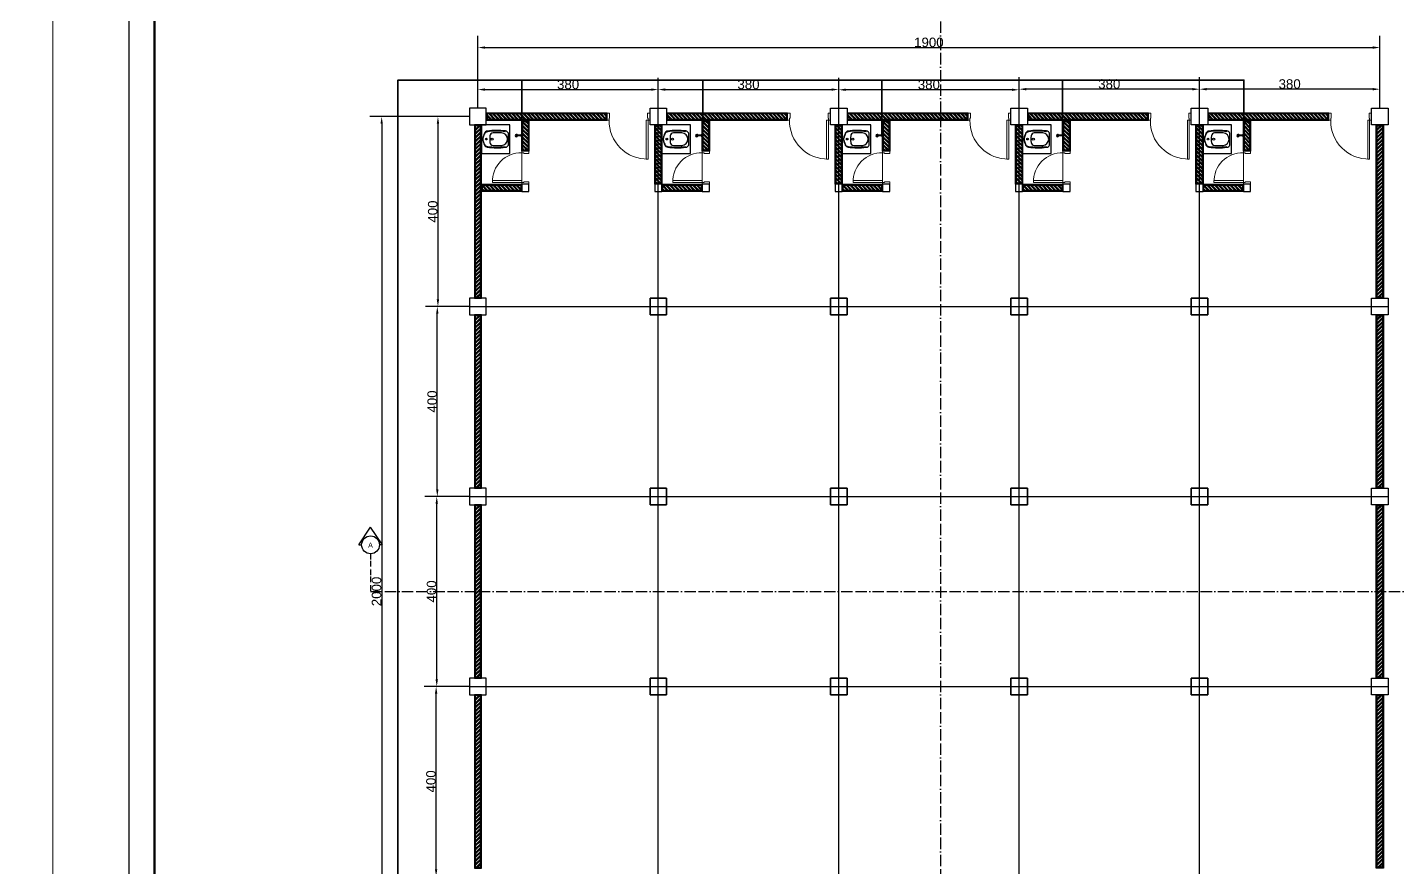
# Model space of a CAD drawing. Header units: centimetres. Extents: x -377343 to 693706, y 194584 to 813780.
# Drawn here: x 197928 to 200818, y 498688 to 500457 of the extents above; entities that cross this region are included whole.
import ezdxf

# ---------------------------------------------------------------- set-up
doc = ezdxf.new("R2010")
doc.units = ezdxf.units.CM
doc.header["$PDMODE"] = 3
doc.linetypes.add('ACAD_ISO11W100', pattern=[33, 12, -3, 12, -3, 0, -3])
doc.layers.add('DINDING', color=231, linetype='Continuous', plot=False)
for name, color, linetype, lineweight in [('DMENSI', 7, 'Continuous', 20), ('Kertas', 252, 'Continuous', 20), ('KUZEN', 130, 'Continuous', 9), ('Legenda', 252, 'Continuous', 20)]:
    doc.layers.add(name, color=color, linetype=linetype, lineweight=lineweight)
for name, color, linetype in [('KOLOM', 11, 'Continuous'), ('Layer1', 7, 'Continuous'), ('pintu', 235, 'Continuous'), ('PIPA', 11, 'Continuous')]:
    doc.layers.add(name, color=color, linetype=linetype)
doc.styles.get("Standard").update_dxf_attribs({"font": 'arial.ttf'})
doc.dimstyles.new('ISO-25', dxfattribs={"dimtxt": 2.5, "dimasz": 2.5, "dimexe": 1.25, "dimexo": 0.625, "dimtad": 1, "dimtxsty": 'Standard', "dimcen": 2.5, "dimadec": 0, "dimazin": 0, "dimtfac": 1, "dimtmove": 0, "dimatfit": 3, "dimfxl": 1, "dimarcsym": 0})
pattern_1 = [(315, (47044.4306, -26.634), (4.041115254, 4.041115254), []), (315, (47044.4306, -29.328), (4.041115254, 4.041115254), [])]
pattern_2 = [(315, (47424.4306, -26.634), (4.041115254, 4.041115254), []), (315, (47424.4306, -29.328), (4.041115254, 4.041115254), [])]
pattern_3 = [(315, (47804.4306, -26.634), (4.041115254, 4.041115254), []), (315, (47804.4306, -29.328), (4.041115254, 4.041115254), [])]
pattern_4 = [(315, (48184.4306, -26.634), (4.041115254, 4.041115254), []), (315, (48184.4306, -29.328), (4.041115254, 4.041115254), [])]

# ---------------------------------------------------------------- blocks, each defined once
blk = doc.blocks.new('*D105')
at = {"layer": 'Defpoints', "color": 0, "transparency": 16777216}
for p in [(199256.7, 500325.9), (198876.7, 500286.5), (199256.7, 500286.5)]:
    blk.add_point(p, dxfattribs=at)
at = {"layer": 'Layer1', "color": 0, "lineweight": -2, "transparency": 16777216}
for p, q in [((198876.7, 500287.2), (198876.7, 500350.9)), ((199256.7, 500287.2), (199256.7, 500350.9)), ((198891.7, 500325.9), (199241.7, 500325.9))]:
    blk.add_line(p, q, dxfattribs=at)
at = {"layer": 'Layer1', "color": 0, "transparency": 16777216}
for points in [[(198891.7, 500328.4), (198891.7, 500323.4), (198876.7, 500325.9)], [(199241.7, 500328.4), (199241.7, 500323.4), (199256.7, 500325.9)]]:
    blk.add_solid(points, dxfattribs=at)
at = {"layer": 'Layer1', "color": 0, "transparency": 16777216, "insert": (199066.7, 500336.7), "char_height": 20, "attachment_point": 5}
blk.add_mtext('380', dxfattribs=at)
blk = doc.blocks.new('*D106')
at = {"layer": 'Defpoints', "color": 0, "transparency": 16777216}
for p in [(199636.7, 500325.9), (199256.7, 500286.5), (199636.7, 500286.5)]:
    blk.add_point(p, dxfattribs=at)
at = {"layer": 'Layer1', "color": 0, "lineweight": -2, "transparency": 16777216}
for p, q in [((199256.7, 500287.2), (199256.7, 500350.9)), ((199636.7, 500287.2), (199636.7, 500350.9)), ((199271.7, 500325.9), (199621.7, 500325.9))]:
    blk.add_line(p, q, dxfattribs=at)
at = {"layer": 'Layer1', "color": 0, "transparency": 16777216}
for points in [[(199271.7, 500328.4), (199271.7, 500323.4), (199256.7, 500325.9)], [(199621.7, 500328.4), (199621.7, 500323.4), (199636.7, 500325.9)]]:
    blk.add_solid(points, dxfattribs=at)
at = {"layer": 'Layer1', "color": 0, "transparency": 16777216, "insert": (199446.7, 500336.7), "char_height": 20, "attachment_point": 5}
blk.add_mtext('380', dxfattribs=at)
blk = doc.blocks.new('*D107')
at = {"layer": 'Defpoints', "color": 0, "transparency": 16777216}
for p in [(199636.7, 500325.5), (199636.7, 500286.5), (200016.7, 500286.5)]:
    blk.add_point(p, dxfattribs=at)
at = {"layer": 'Layer1', "color": 0, "lineweight": -2, "transparency": 16777216}
for p, q in [((199636.7, 500287.2), (199636.7, 500350.5)), ((200016.7, 500287.2), (200016.7, 500350.5)), ((200001.7, 500325.5), (199651.7, 500325.5))]:
    blk.add_line(p, q, dxfattribs=at)
at = {"layer": 'Layer1', "color": 0, "transparency": 16777216}
for points in [[(199651.7, 500328), (199651.7, 500323), (199636.7, 500325.5)], [(200001.7, 500328), (200001.7, 500323), (200016.7, 500325.5)]]:
    blk.add_solid(points, dxfattribs=at)
at = {"layer": 'Layer1', "color": 0, "transparency": 16777216, "insert": (199826.7, 500336.3), "char_height": 20, "attachment_point": 5}
blk.add_mtext('380', dxfattribs=at)
blk = doc.blocks.new('*D108')
at = {"layer": 'Defpoints', "color": 0, "transparency": 16777216}
for p in [(200016.7, 500326.7), (200016.7, 500286.5), (200396.7, 500286.5)]:
    blk.add_point(p, dxfattribs=at)
at = {"layer": 'Layer1', "color": 0, "lineweight": -2, "transparency": 16777216}
for p, q in [((200016.7, 500287.2), (200016.7, 500351.7)), ((200396.7, 500287.2), (200396.7, 500351.7)), ((200381.7, 500326.7), (200031.7, 500326.7))]:
    blk.add_line(p, q, dxfattribs=at)
at = {"layer": 'Layer1', "color": 0, "transparency": 16777216}
for points in [[(200031.7, 500329.2), (200031.7, 500324.2), (200016.7, 500326.7)], [(200381.7, 500329.2), (200381.7, 500324.2), (200396.7, 500326.7)]]:
    blk.add_solid(points, dxfattribs=at)
at = {"layer": 'Layer1', "color": 0, "transparency": 16777216, "insert": (200206.7, 500337.5), "char_height": 20, "attachment_point": 5}
blk.add_mtext('380', dxfattribs=at)
blk = doc.blocks.new('*D109')
at = {"layer": 'Defpoints', "color": 0, "transparency": 16777216}
for p in [(200396.7, 500326.7), (200396.7, 500286.5), (200776.7, 500286.5)]:
    blk.add_point(p, dxfattribs=at)
at = {"layer": 'Layer1', "color": 0, "lineweight": -2, "transparency": 16777216}
for p, q in [((200396.7, 500287.2), (200396.7, 500351.7)), ((200776.7, 500287.2), (200776.7, 500351.7)), ((200761.7, 500326.7), (200411.7, 500326.7))]:
    blk.add_line(p, q, dxfattribs=at)
at = {"layer": 'Layer1', "color": 0, "transparency": 16777216}
for points in [[(200411.7, 500329.2), (200411.7, 500324.2), (200396.7, 500326.7)], [(200761.7, 500329.2), (200761.7, 500324.2), (200776.7, 500326.7)]]:
    blk.add_solid(points, dxfattribs=at)
at = {"layer": 'Layer1', "color": 0, "transparency": 16777216, "insert": (200586.7, 500337.5), "char_height": 20, "attachment_point": 5}
blk.add_mtext('380', dxfattribs=at)
blk = doc.blocks.new('*D103')
at = {"layer": 'Defpoints', "color": 0, "transparency": 16777216}
for p in [(200776.7, 500414.4), (198876.7, 500286.5), (200776.7, 500286.5)]:
    blk.add_point(p, dxfattribs=at)
at = {"layer": 'Layer1', "color": 0, "lineweight": -2, "transparency": 16777216}
for p, q in [((198876.7, 500287.2), (198876.7, 500439.4)), ((200776.7, 500287.2), (200776.7, 500439.4)), ((198891.7, 500414.4), (200761.7, 500414.4))]:
    blk.add_line(p, q, dxfattribs=at)
at = {"layer": 'Layer1', "color": 0, "transparency": 16777216}
for points in [[(198891.7, 500416.9), (198891.7, 500411.9), (198876.7, 500414.4)], [(200761.7, 500416.9), (200761.7, 500411.9), (200776.7, 500414.4)]]:
    blk.add_solid(points, dxfattribs=at)
at = {"layer": 'Layer1', "color": 0, "transparency": 16777216, "insert": (199826.7, 500425.2), "char_height": 20, "attachment_point": 5}
blk.add_mtext('1900', dxfattribs=at)
blk = doc.blocks.new('*D110')
at = {"layer": 'Defpoints', "color": 0, "transparency": 16777216}
for p in [(198859.2, 500269), (198792.5, 499869), (198859.2, 499869)]:
    blk.add_point(p, dxfattribs=at)
at = {"layer": 'Layer1', "color": 0, "lineweight": -2, "transparency": 16777216}
for p, q in [((198858.6, 500269), (198767.5, 500269)), ((198792.5, 500254), (198792.5, 499884)), ((198858.6, 499869), (198767.5, 499869))]:
    blk.add_line(p, q, dxfattribs=at)
at = {"layer": 'Layer1', "color": 0, "transparency": 16777216}
for points in [[(198790, 500254), (198795, 500254), (198792.5, 500269)], [(198790, 499884), (198795, 499884), (198792.5, 499869)]]:
    blk.add_solid(points, dxfattribs=at)
at = {"layer": 'Layer1', "color": 0, "transparency": 16777216, "insert": (198781.6, 500069), "char_height": 20, "attachment_point": 5, "rotation": 90}
blk.add_mtext('400', dxfattribs=at)
blk = doc.blocks.new('*D111')
at = {"layer": 'Defpoints', "color": 0, "transparency": 16777216}
for p in [(198791.2, 499869), (198859.2, 499869), (198859.2, 499469)]:
    blk.add_point(p, dxfattribs=at)
at = {"layer": 'Layer1', "color": 0, "lineweight": -2, "transparency": 16777216}
for p, q in [((198858.6, 499869), (198766.2, 499869)), ((198791.2, 499484), (198791.2, 499854)), ((198858.6, 499469), (198766.2, 499469))]:
    blk.add_line(p, q, dxfattribs=at)
at = {"layer": 'Layer1', "color": 0, "transparency": 16777216}
for points in [[(198788.7, 499854), (198793.7, 499854), (198791.2, 499869)], [(198788.7, 499484), (198793.7, 499484), (198791.2, 499469)]]:
    blk.add_solid(points, dxfattribs=at)
at = {"layer": 'Layer1', "color": 0, "transparency": 16777216, "insert": (198780.4, 499669), "char_height": 20, "attachment_point": 5, "rotation": 90}
blk.add_mtext('400', dxfattribs=at)
blk = doc.blocks.new('*D112')
at = {"layer": 'Defpoints', "color": 0, "transparency": 16777216}
for p in [(198790, 499469), (198858.6, 499469), (198859.2, 499069)]:
    blk.add_point(p, dxfattribs=at)
at = {"layer": 'Layer1', "color": 0, "lineweight": -2, "transparency": 16777216}
for p, q in [((198858, 499469), (198765, 499469)), ((198790, 499084), (198790, 499454)), ((198858.6, 499069), (198765, 499069))]:
    blk.add_line(p, q, dxfattribs=at)
at = {"layer": 'Layer1', "color": 0, "transparency": 16777216}
for points in [[(198787.5, 499454), (198792.5, 499454), (198790, 499469)], [(198787.5, 499084), (198792.5, 499084), (198790, 499069)]]:
    blk.add_solid(points, dxfattribs=at)
at = {"layer": 'Layer1', "color": 0, "transparency": 16777216, "insert": (198779.1, 499269), "char_height": 20, "attachment_point": 5, "rotation": 90}
blk.add_mtext('400', dxfattribs=at)
blk = doc.blocks.new('*D101')
at = {"layer": 'Defpoints', "color": 0, "transparency": 16777216}
for p in [(198788.7, 499069), (198858.6, 499069), (198859.2, 498669)]:
    blk.add_point(p, dxfattribs=at)
at = {"layer": 'Layer1', "color": 0, "lineweight": -2, "transparency": 16777216}
for p, q in [((198858, 499069), (198763.7, 499069)), ((198788.7, 498684), (198788.7, 499054)), ((198858.6, 498669), (198763.7, 498669))]:
    blk.add_line(p, q, dxfattribs=at)
at = {"layer": 'Layer1', "color": 0, "transparency": 16777216}
for points in [[(198786.2, 499054), (198791.2, 499054), (198788.7, 499069)], [(198786.2, 498684), (198791.2, 498684), (198788.7, 498669)]]:
    blk.add_solid(points, dxfattribs=at)
at = {"layer": 'Layer1', "color": 0, "transparency": 16777216, "insert": (198777.9, 498869), "char_height": 20, "attachment_point": 5, "rotation": 90}
blk.add_mtext('400', dxfattribs=at)
blk = doc.blocks.new('*D102')
at = {"layer": 'Defpoints', "color": 0, "transparency": 16777216}
for p in [(198859.2, 500269), (198674, 498269), (198858.6, 498269)]:
    blk.add_point(p, dxfattribs=at)
at = {"layer": 'Layer1', "color": 0, "lineweight": -2, "transparency": 16777216}
for p, q in [((198858.6, 500269), (198649, 500269)), ((198674, 500254), (198674, 498284)), ((198858, 498269), (198649, 498269))]:
    blk.add_line(p, q, dxfattribs=at)
at = {"layer": 'Layer1', "color": 0, "transparency": 16777216}
for points in [[(198671.5, 500254), (198676.5, 500254), (198674, 500269)], [(198671.5, 498284), (198676.5, 498284), (198674, 498269)]]:
    blk.add_solid(points, dxfattribs=at)
at = {"layer": 'Layer1', "color": 0, "transparency": 16777216, "insert": (198663.2, 499269), "char_height": 20, "attachment_point": 5, "rotation": 90}
blk.add_mtext('2000', dxfattribs=at)

msp = doc.modelspace()

# ---------------------------------------------------------------- hatches: boundary and pattern name
at = {"layer": 'Layer1', "true_color": 0x939598}
h = msp.add_hatch(dxfattribs=at)
h.set_pattern_fill('ANSI32', color=252, scale=0.6, angle=-90)
h.set_pattern_definition(pattern_1)
h.paths.add_polyline_path([(198982.23, 500259.527), (198971.23, 500259.527), (198971.23, 500198.527), (198982.23, 500198.527)])
h.paths.add_polyline_path([(198967.23, 500124.527), (198886.23, 500124.527), (198886.23, 500113.527), (198967.23, 500113.527)])
h = msp.add_hatch(dxfattribs=at)
h.set_pattern_fill('ANSI32', color=252, scale=0.6, angle=-90)
h.set_pattern_definition([(315, (-294933.418, 652668.2294), (4.041115254, 4.041115254), []), (315, (-294933.418, 652665.5354), (4.041115254, 4.041115254), [])])
h.paths.add_polyline_path([(199147.23, 500263.527), (199147.23, 500274.527), (198896.23, 500274.527), (198896.23, 500263.527)])
h = msp.add_hatch(dxfattribs=at)
h.set_pattern_fill('ANSI32', color=252, scale=0.6, angle=-90)
h.set_pattern_definition(pattern_2)
h.paths.add_polyline_path([(199362.23, 500259.527), (199351.23, 500259.527), (199351.23, 500198.527), (199362.23, 500198.527)])
h.paths.add_polyline_path([(199347.23, 500124.527), (199266.23, 500124.527), (199266.23, 500113.527), (199347.23, 500113.527)])
h = msp.add_hatch(dxfattribs=at)
h.set_pattern_fill('ANSI32', color=252, scale=0.6, angle=-90)
h.set_pattern_definition([(315, (-294553.418, 652668.2294), (4.041115254, 4.041115254), []), (315, (-294553.418, 652665.5354), (4.041115254, 4.041115254), [])])
h.paths.add_polyline_path([(199527.23, 500263.527), (199527.23, 500274.527), (199276.23, 500274.527), (199276.23, 500263.527)])
h = msp.add_hatch(dxfattribs=at)
h.set_pattern_fill('ANSI32', color=252, scale=0.6, angle=-90)
h.set_pattern_definition(pattern_3)
h.paths.add_polyline_path([(199742.23, 500259.527), (199731.23, 500259.527), (199731.23, 500198.527), (199742.23, 500198.527)])
h.paths.add_polyline_path([(199727.23, 500124.527), (199646.23, 500124.527), (199646.23, 500113.527), (199727.23, 500113.527)])
h = msp.add_hatch(dxfattribs=at)
h.set_pattern_fill('ANSI32', color=252, scale=0.6, angle=-90)
h.set_pattern_definition([(315, (-294173.418, 652668.2294), (4.041115254, 4.041115254), []), (315, (-294173.418, 652665.5354), (4.041115254, 4.041115254), [])])
h.paths.add_polyline_path([(199907.23, 500263.527), (199907.23, 500274.527), (199656.23, 500274.527), (199656.23, 500263.527)])
h = msp.add_hatch(dxfattribs=at)
h.set_pattern_fill('ANSI32', color=252, scale=0.6, angle=-90)
h.set_pattern_definition(pattern_4)
h.paths.add_polyline_path([(200122.23, 500259.527), (200111.23, 500259.527), (200111.23, 500198.527), (200122.23, 500198.527)])
h.paths.add_polyline_path([(200107.23, 500124.527), (200026.23, 500124.527), (200026.23, 500113.527), (200107.23, 500113.527)])
h = msp.add_hatch(dxfattribs=at)
h.set_pattern_fill('ANSI32', color=252, scale=0.6, angle=-90)
h.set_pattern_definition([(315, (-293793.418, 652668.2294), (4.041115254, 4.041115254), []), (315, (-293793.418, 652665.5354), (4.041115254, 4.041115254), [])])
h.paths.add_polyline_path([(200287.23, 500263.527), (200287.23, 500274.527), (200036.23, 500274.527), (200036.23, 500263.527)])
h = msp.add_hatch(dxfattribs=at)
h.set_pattern_fill('ANSI32', color=252, scale=0.6, angle=-90)
h.set_pattern_definition([(315, (48564.4306, -26.634), (4.041115254, 4.041115254), []), (315, (48564.4306, -29.328), (4.041115254, 4.041115254), [])])
h.paths.add_polyline_path([(200502.23, 500259.527), (200491.23, 500259.527), (200491.23, 500198.527), (200502.23, 500198.527)])
h.paths.add_polyline_path([(200487.23, 500124.527), (200406.23, 500124.527), (200406.23, 500113.527), (200487.23, 500113.527)])
h = msp.add_hatch(dxfattribs=at)
h.set_pattern_fill('ANSI32', color=252, scale=0.6, angle=-90)
h.set_pattern_definition([(315, (-293413.418, 652668.2294), (4.041115254, 4.041115254), []), (315, (-293413.418, 652665.5354), (4.041115254, 4.041115254), [])])
h.paths.add_polyline_path([(200667.23, 500263.527), (200667.23, 500274.527), (200416.23, 500274.527), (200416.23, 500263.527)])
h = msp.add_hatch(dxfattribs=at)
h.set_pattern_fill('ANSI32', color=252, scale=0.6)
h.set_pattern_definition([(45, (46477.5277, 6058.879), (-4.041115254, 4.041115254), []), (45, (46480.222, 6058.879), (-4.041115254, 4.041115254), [])])
h.paths.add_polyline_path([(198882.23, 500249.527), (198871.23, 500249.527), (198871.23, 499888.527), (198882.23, 499888.527)])
h = msp.add_hatch(dxfattribs=at)
h.set_pattern_fill('ANSI32', color=252, scale=0.6, angle=-90)
h.set_pattern_definition(pattern_1)
h.paths.add_polyline_path([(199262.23, 500249.527), (199256.73, 500249.527), (199256.73, 500128.527), (199262.23, 500128.527)])
h.paths.add_polyline_path([(199256.73, 500249.527), (199251.23, 500249.527), (199251.23, 500128.527), (199256.73, 500128.527)])
h = msp.add_hatch(dxfattribs=at)
h.set_pattern_fill('ANSI32', color=252, scale=0.6, angle=-90)
h.set_pattern_definition(pattern_2)
h.paths.add_polyline_path([(199642.23, 500249.527), (199636.73, 500249.527), (199636.73, 500128.527), (199642.23, 500128.527)])
h.paths.add_polyline_path([(199636.73, 500249.527), (199631.23, 500249.527), (199631.23, 500128.527), (199636.73, 500128.527)])
h = msp.add_hatch(dxfattribs=at)
h.set_pattern_fill('ANSI32', color=252, scale=0.6, angle=-90)
h.set_pattern_definition(pattern_3)
h.paths.add_polyline_path([(200022.23, 500249.527), (200016.73, 500249.527), (200016.73, 500128.527), (200022.23, 500128.527)])
h.paths.add_polyline_path([(200016.73, 500249.527), (200011.23, 500249.527), (200011.23, 500128.527), (200016.73, 500128.527)])
h = msp.add_hatch(dxfattribs=at)
h.set_pattern_fill('ANSI32', color=252, scale=0.6, angle=-90)
h.set_pattern_definition(pattern_4)
h.paths.add_polyline_path([(200402.23, 500249.527), (200396.73, 500249.527), (200396.73, 500128.527), (200402.23, 500128.527)])
h.paths.add_polyline_path([(200396.73, 500249.527), (200391.23, 500249.527), (200391.23, 500128.527), (200396.73, 500128.527)])
h = msp.add_hatch(dxfattribs=at)
h.set_pattern_fill('ANSI32', color=252, scale=0.6)
h.set_pattern_definition([(45, (46097.5277, 6058.879), (-4.041115254, 4.041115254), []), (45, (46100.222, 6058.879), (-4.041115254, 4.041115254), [])])
h.paths.add_polyline_path([(200771.23, 500249.527), (200782.23, 500249.527), (200782.23, 499888.527), (200771.23, 499888.527)])
h = msp.add_hatch(dxfattribs=at)
h.set_pattern_fill('ANSI32', color=252, scale=0.6)
h.set_pattern_definition([(45, (46477.5277, 5658.879), (-4.041115254, 4.041115254), []), (45, (46480.222, 5658.879), (-4.041115254, 4.041115254), [])])
h.paths.add_polyline_path([(198882.23, 499849.527), (198871.23, 499849.527), (198871.23, 499488.527), (198882.23, 499488.527)])
h = msp.add_hatch(dxfattribs=at)
h.set_pattern_fill('ANSI32', color=252, scale=0.6)
h.set_pattern_definition([(45, (46097.5277, 5658.879), (-4.041115254, 4.041115254), []), (45, (46100.222, 5658.879), (-4.041115254, 4.041115254), [])])
h.paths.add_polyline_path([(200771.23, 499849.527), (200782.23, 499849.527), (200782.23, 499488.527), (200771.23, 499488.527)])
h = msp.add_hatch(dxfattribs=at)
h.set_pattern_fill('ANSI32', color=252, scale=0.6)
h.set_pattern_definition([(45, (46477.5277, 5258.879), (-4.041115254, 4.041115254), []), (45, (46480.222, 5258.879), (-4.041115254, 4.041115254), [])])
h.paths.add_polyline_path([(198882.23, 499449.527), (198871.23, 499449.527), (198871.23, 499088.527), (198882.23, 499088.527)])
h = msp.add_hatch(dxfattribs=at)
h.set_pattern_fill('ANSI32', color=252, scale=0.6)
h.set_pattern_definition([(45, (46097.5277, 5258.879), (-4.041115254, 4.041115254), []), (45, (46100.222, 5258.879), (-4.041115254, 4.041115254), [])])
h.paths.add_polyline_path([(200771.23, 499449.527), (200782.23, 499449.527), (200782.23, 499088.527), (200771.23, 499088.527)])
h = msp.add_hatch(dxfattribs=at)
h.set_pattern_fill('ANSI32', color=252, scale=0.6)
h.set_pattern_definition([(45, (46477.5277, 4858.879), (-4.041115254, 4.041115254), []), (45, (46480.222, 4858.879), (-4.041115254, 4.041115254), [])])
h.paths.add_polyline_path([(198882.23, 499049.527), (198871.23, 499049.527), (198871.23, 498688.527), (198882.23, 498688.527)])
h = msp.add_hatch(dxfattribs=at)
h.set_pattern_fill('ANSI32', color=252, scale=0.6)
h.set_pattern_definition([(45, (46097.5277, 4858.879), (-4.041115254, 4.041115254), []), (45, (46100.222, 4858.879), (-4.041115254, 4.041115254), [])])
h.paths.add_polyline_path([(200771.23, 499049.527), (200782.23, 499049.527), (200782.23, 498688.527), (200771.23, 498688.527)])

# ---------------------------------------------------------------- linework, layer by layer
for p, q in [((198940.923, 500208.871), (198940.923, 500234.184)), ((198957.9, 500229.684), (198957.9, 500228.371)), ((198967.915, 500229.684), (198957.9, 500229.684)), ((198967.915, 500228.371), (198957.9, 500228.371)), ((198967.915, 500231.66), (198967.915, 500226.395)), ((198967.915, 500231.66), (198969.259, 500231.66)), ((198967.915, 500226.395), (198969.201, 500226.395)), ((199320.923, 500208.871), (199320.923, 500234.184)), ((199337.9, 500229.684), (199337.9, 500228.371)), ((199347.915, 500229.684), (199337.9, 500229.684)), ((199347.915, 500228.371), (199337.9, 500228.371)), ((199347.915, 500231.66), (199347.915, 500226.395)), ((199347.915, 500231.66), (199349.259, 500231.66)), ((199347.915, 500226.395), (199349.201, 500226.395)), ((199700.923, 500208.871), (199700.923, 500234.184)), ((199717.9, 500229.684), (199717.9, 500228.371)), ((199727.915, 500229.684), (199717.9, 500229.684)), ((199727.915, 500228.371), (199717.9, 500228.371)), ((199727.915, 500231.66), (199727.915, 500226.395)), ((199727.915, 500231.66), (199729.259, 500231.66)), ((199727.915, 500226.395), (199729.201, 500226.395)), ((200080.923, 500208.871), (200080.923, 500234.184)), ((200097.9, 500229.684), (200097.9, 500228.371)), ((200107.915, 500229.684), (200097.9, 500229.684)), ((200107.915, 500228.371), (200097.9, 500228.371)), ((200107.915, 500231.66), (200107.915, 500226.395)), ((200107.915, 500231.66), (200109.259, 500231.66)), ((200107.915, 500226.395), (200109.201, 500226.395)), ((200460.923, 500208.871), (200460.923, 500234.184)), ((200477.9, 500229.684), (200477.9, 500228.371)), ((200487.915, 500229.684), (200477.9, 500229.684)), ((200487.915, 500228.371), (200477.9, 500228.371)), ((200487.915, 500231.66), (200487.915, 500226.395)), ((200487.915, 500231.66), (200489.259, 500231.66)), ((200487.915, 500226.395), (200489.201, 500226.395))]:
    msp.add_line(p, q)
for points in [[(198944.23, 500191.527), (198944.23, 500251.527), (198884.23, 500251.527), (198884.23, 500191.527)], [(199324.23, 500191.527), (199324.23, 500251.527), (199264.23, 500251.527), (199264.23, 500191.527)], [(199704.23, 500191.527), (199704.23, 500251.527), (199644.23, 500251.527), (199644.23, 500191.527)], [(200084.23, 500191.527), (200084.23, 500251.527), (200024.23, 500251.527), (200024.23, 500191.527)], [(200464.23, 500191.527), (200464.23, 500251.527), (200404.23, 500251.527), (200404.23, 500191.527)]]:
    msp.add_lwpolyline(points, close=True)
for points in [[(198940.923, 500234.184, 0.24853964), (198934.901, 500238.638), (198934.499, 500238.688, 0.06363598), (198896.472, 500238.531, 0.2535483), (198890.411, 500233.907, 0.04575275), (198886.851, 500223.543, 0.05994477), (198886.608, 500221.527, 0.05994477), (198886.851, 500219.511, 0.04575275), (198890.411, 500209.148, 0.2535483), (198896.472, 500204.523, 0.06363598), (198934.499, 500204.366), (198934.901, 500204.416, 0.24853964), (198940.923, 500208.871)], [(198896.657, 500237.042, 0.27125498), (198890.204, 500232.17, 0.03872675), (198887.336, 500223.425, 0.05994477), (198887.108, 500221.527, 0.05994477), (198887.336, 500219.629, 0.03872675), (198890.204, 500210.885, 0.27125498), (198896.657, 500206.013, 0.00181555), (198896.704, 500206.005)], [(199320.923, 500234.184, 0.24853964), (199314.901, 500238.638), (199314.499, 500238.688, 0.06363598), (199276.472, 500238.531, 0.2535483), (199270.411, 500233.907, 0.04575275), (199266.851, 500223.543, 0.05994477), (199266.608, 500221.527, 0.05994477), (199266.851, 500219.511, 0.04575275), (199270.411, 500209.148, 0.2535483), (199276.472, 500204.523, 0.06363598), (199314.499, 500204.366), (199314.901, 500204.416, 0.24853964), (199320.923, 500208.871)], [(199276.657, 500237.042, 0.27125498), (199270.204, 500232.17, 0.03872675), (199267.336, 500223.425, 0.05994477), (199267.108, 500221.527, 0.05994477), (199267.336, 500219.629, 0.03872675), (199270.204, 500210.885, 0.27125498), (199276.657, 500206.013, 0.00181555), (199276.704, 500206.005)], [(199700.923, 500234.184, 0.24853964), (199694.901, 500238.638), (199694.499, 500238.688, 0.06363598), (199656.472, 500238.531, 0.2535483), (199650.411, 500233.907, 0.04575275), (199646.851, 500223.543, 0.05994477), (199646.608, 500221.527, 0.05994477), (199646.851, 500219.511, 0.04575275), (199650.411, 500209.148, 0.2535483), (199656.472, 500204.523, 0.06363598), (199694.499, 500204.366), (199694.901, 500204.416, 0.24853964), (199700.923, 500208.871)], [(199656.657, 500237.042, 0.27125498), (199650.204, 500232.17, 0.03872675), (199647.336, 500223.425, 0.05994477), (199647.108, 500221.527, 0.05994477), (199647.336, 500219.629, 0.03872675), (199650.204, 500210.885, 0.27125498), (199656.657, 500206.013, 0.00181555), (199656.704, 500206.005)], [(200080.923, 500234.184, 0.24853964), (200074.901, 500238.638), (200074.499, 500238.688, 0.06363598), (200036.472, 500238.531, 0.2535483), (200030.411, 500233.907, 0.04575275), (200026.851, 500223.543, 0.05994477), (200026.608, 500221.527, 0.05994477), (200026.851, 500219.511, 0.04575275), (200030.411, 500209.148, 0.2535483), (200036.472, 500204.523, 0.06363598), (200074.499, 500204.366), (200074.901, 500204.416, 0.24853964), (200080.923, 500208.871)], [(200036.657, 500237.042, 0.27125498), (200030.204, 500232.17, 0.03872675), (200027.336, 500223.425, 0.05994477), (200027.108, 500221.527, 0.05994477), (200027.336, 500219.629, 0.03872675), (200030.204, 500210.885, 0.27125498), (200036.657, 500206.013, 0.00181555), (200036.704, 500206.005)], [(200460.923, 500234.184, 0.24853964), (200454.901, 500238.638), (200454.499, 500238.688, 0.06363598), (200416.472, 500238.531, 0.2535483), (200410.411, 500233.907, 0.04575275), (200406.851, 500223.543, 0.05994477), (200406.608, 500221.527, 0.05994477), (200406.851, 500219.511, 0.04575275), (200410.411, 500209.148, 0.2535483), (200416.472, 500204.523, 0.06363598), (200454.499, 500204.366), (200454.901, 500204.416, 0.24853964), (200460.923, 500208.871)], [(200416.657, 500237.042, 0.27125498), (200410.204, 500232.17, 0.03872675), (200407.336, 500223.425, 0.05994477), (200407.108, 500221.527, 0.05994477), (200407.336, 500219.629, 0.03872675), (200410.204, 500210.885, 0.27125498), (200416.657, 500206.013, 0.00181555), (200416.704, 500206.005)]]:
    msp.add_lwpolyline(points, format="xyb")
for points in [[(198908.505, 500208.24, 0.03021877), (198926.62, 500208.252, 0.39642896), (198939.108, 500221.527, 0.39642896), (198926.62, 500234.802, 0.03021877), (198908.505, 500234.815, 0.37155213), (198901.951, 500228.443, 0.02474456), (198901.608, 500221.527, 0.02474456), (198901.951, 500214.611, 0.37155213)], [(199288.505, 500208.24, 0.03021877), (199306.62, 500208.252, 0.39642896), (199319.108, 500221.527, 0.39642896), (199306.62, 500234.802, 0.03021877), (199288.505, 500234.815, 0.37155213), (199281.951, 500228.443, 0.02474456), (199281.608, 500221.527, 0.02474456), (199281.951, 500214.611, 0.37155213)], [(199668.505, 500208.24, 0.03021877), (199686.62, 500208.252, 0.39642896), (199699.108, 500221.527, 0.39642896), (199686.62, 500234.802, 0.03021877), (199668.505, 500234.815, 0.37155213), (199661.951, 500228.443, 0.02474456), (199661.608, 500221.527, 0.02474456), (199661.951, 500214.611, 0.37155213)], [(200048.505, 500208.24, 0.03021877), (200066.62, 500208.252, 0.39642896), (200079.108, 500221.527, 0.39642896), (200066.62, 500234.802, 0.03021877), (200048.505, 500234.815, 0.37155213), (200041.951, 500228.443, 0.02474456), (200041.608, 500221.527, 0.02474456), (200041.951, 500214.611, 0.37155213)], [(200428.505, 500208.24, 0.03021877), (200446.62, 500208.252, 0.39642896), (200459.108, 500221.527, 0.39642896), (200446.62, 500234.802, 0.03021877), (200428.505, 500234.815, 0.37155213), (200421.951, 500228.443, 0.02474456), (200421.608, 500221.527, 0.02474456), (200421.951, 500214.611, 0.37155213)]]:
    msp.add_lwpolyline(points, format="xyb", close=True)
for centre, radius in [((198894.608, 500221.527), 1.75), ((198906.608, 500221.527), 2.3), ((199274.608, 500221.527), 1.75), ((199286.608, 500221.527), 2.3), ((199654.608, 500221.527), 1.75), ((199666.608, 500221.527), 2.3), ((200034.608, 500221.527), 1.75), ((200046.608, 500221.527), 2.3), ((200414.608, 500221.527), 1.75), ((200426.608, 500221.527), 2.3)]:
    msp.add_circle(centre, radius)
for centre, radius, start, end in [((198916.099, 500089.821), 148.5, 82.95408, 97.518735), ((198957.9, 500229.027), 2.633, 14.438764, 345.561236), ((198957.9, 500229.027), 1.805, 21.3281, 338.6719), ((199296.099, 500089.821), 148.5, 82.95408, 97.518735), ((199337.9, 500229.027), 2.633, 14.438764, 345.561236), ((199337.9, 500229.027), 1.805, 21.3281, 338.6719), ((199676.099, 500089.821), 148.5, 82.95408, 97.518735), ((199717.9, 500229.027), 2.633, 14.438764, 345.561236), ((199717.9, 500229.027), 1.805, 21.3281, 338.6719), ((200056.099, 500089.821), 148.5, 82.95408, 97.518735), ((200097.9, 500229.027), 2.633, 14.438764, 345.561236), ((200097.9, 500229.027), 1.805, 21.3281, 338.6719), ((200436.099, 500089.821), 148.5, 82.95408, 97.518735), ((200477.9, 500229.027), 2.633, 14.438764, 345.561236), ((200477.9, 500229.027), 1.805, 21.3281, 338.6719), ((198916.099, 500353.234), 148.5, 262.481265, 277.04592), ((199296.099, 500353.234), 148.5, 262.481265, 277.04592), ((199676.099, 500353.234), 148.5, 262.481265, 277.04592), ((200056.099, 500353.234), 148.5, 262.481265, 277.04592), ((200436.099, 500353.234), 148.5, 262.481265, 277.04592)]:
    msp.add_arc(centre, radius, start, end)
at = {"layer": 'DINDING'}
for points in [[(198869.23, 499886.527), (198884.23, 499886.527), (198884.23, 500251.527), (198869.23, 500251.527)], [(198894.23, 500276.527), (198894.23, 500261.527), (199149.23, 500261.527), (199149.23, 500276.527)], [(198896.23, 500274.527), (198896.23, 500263.527), (199147.23, 500263.527), (199147.23, 500274.527)], [(198984.23, 500196.527), (198969.23, 500196.527), (198969.23, 500261.527), (198984.23, 500261.527)], [(198982.23, 500198.527), (198971.23, 500198.527), (198971.23, 500259.527), (198982.23, 500259.527)], [(199264.23, 500126.527), (199249.23, 500126.527), (199249.23, 500251.527), (199264.23, 500251.527)], [(199274.23, 500276.527), (199274.23, 500261.527), (199529.23, 500261.527), (199529.23, 500276.527)], [(199276.23, 500274.527), (199276.23, 500263.527), (199527.23, 500263.527), (199527.23, 500274.527)], [(199364.23, 500196.527), (199349.23, 500196.527), (199349.23, 500261.527), (199364.23, 500261.527)], [(199362.23, 500198.527), (199351.23, 500198.527), (199351.23, 500259.527), (199362.23, 500259.527)], [(199644.23, 500126.527), (199629.23, 500126.527), (199629.23, 500251.527), (199644.23, 500251.527)], [(199654.23, 500276.527), (199654.23, 500261.527), (199909.23, 500261.527), (199909.23, 500276.527)], [(199656.23, 500274.527), (199656.23, 500263.527), (199907.487, 500263.527), (199907.487, 500274.527)], [(199744.23, 500196.527), (199729.23, 500196.527), (199729.23, 500261.527), (199744.23, 500261.527)], [(199742.23, 500198.527), (199731.23, 500198.527), (199731.23, 500259.527), (199742.23, 500259.527)], [(200024.23, 500126.527), (200009.23, 500126.527), (200009.23, 500251.527), (200024.23, 500251.527)], [(200034.23, 500276.527), (200034.23, 500261.527), (200289.23, 500261.527), (200289.23, 500276.527)], [(200036.23, 500274.527), (200036.23, 500263.527), (200287.23, 500263.527), (200287.23, 500274.527)], [(200124.23, 500196.527), (200109.23, 500196.527), (200109.23, 500261.527), (200124.23, 500261.527)], [(200122.23, 500198.527), (200111.23, 500198.527), (200111.23, 500259.527), (200122.23, 500259.527)], [(200404.23, 500126.527), (200389.23, 500126.527), (200389.23, 500251.527), (200404.23, 500251.527)], [(200414.23, 500276.527), (200414.23, 500261.527), (200669.23, 500261.527), (200669.23, 500276.527)], [(200416.23, 500274.527), (200416.23, 500263.527), (200667.23, 500263.527), (200667.23, 500274.527)], [(200504.23, 500196.527), (200489.23, 500196.527), (200489.23, 500261.527), (200504.23, 500261.527)], [(200502.23, 500198.527), (200491.23, 500198.527), (200491.23, 500259.527), (200502.23, 500259.527)], [(200784.23, 499886.527), (200769.23, 499886.527), (200769.23, 500251.527), (200784.23, 500251.527)], [(198871.23, 499888.527), (198882.23, 499888.527), (198882.23, 500249.527), (198871.23, 500249.527)], [(199262.23, 500128.527), (199251.23, 500128.527), (199251.23, 500249.527), (199262.23, 500249.527)], [(199642.23, 500128.527), (199631.23, 500128.527), (199631.23, 500249.527), (199642.23, 500249.527)], [(200022.23, 500128.527), (200011.23, 500128.527), (200011.23, 500249.527), (200022.23, 500249.527)], [(200402.23, 500128.527), (200391.23, 500128.527), (200391.23, 500249.527), (200402.23, 500249.527)], [(200782.23, 499888.527), (200771.23, 499888.527), (200771.23, 500249.527), (200782.23, 500249.527)], [(198969.23, 500111.527), (198884.23, 500111.527), (198884.23, 500126.527), (198969.23, 500126.527)], [(198967.23, 500113.527), (198886.23, 500113.527), (198886.23, 500124.527), (198967.23, 500124.527)], [(199349.23, 500111.527), (199264.23, 500111.527), (199264.23, 500126.527), (199349.23, 500126.527)], [(199347.23, 500113.527), (199266.23, 500113.527), (199266.23, 500124.527), (199347.23, 500124.527)], [(199729.23, 500111.527), (199644.23, 500111.527), (199644.23, 500126.527), (199729.23, 500126.527)], [(199727.23, 500113.527), (199646.23, 500113.527), (199646.23, 500124.527), (199727.23, 500124.527)], [(200109.23, 500111.527), (200024.23, 500111.527), (200024.23, 500126.527), (200109.23, 500126.527)], [(200107.23, 500113.527), (200026.23, 500113.527), (200026.23, 500124.527), (200107.23, 500124.527)], [(200489.23, 500111.527), (200404.23, 500111.527), (200404.23, 500126.527), (200489.23, 500126.527)], [(200487.23, 500113.527), (200406.23, 500113.527), (200406.23, 500124.527), (200487.23, 500124.527)], [(198869.23, 499486.527), (198884.23, 499486.527), (198884.23, 499851.527), (198869.23, 499851.527)], [(198871.23, 499488.527), (198882.23, 499488.527), (198882.23, 499849.527), (198871.23, 499849.527)], [(200784.23, 499486.527), (200769.23, 499486.527), (200769.23, 499851.527), (200784.23, 499851.527)], [(200782.23, 499488.527), (200771.23, 499488.527), (200771.23, 499849.527), (200782.23, 499849.527)], [(198869.23, 499086.527), (198884.23, 499086.527), (198884.23, 499451.527), (198869.23, 499451.527)], [(198871.23, 499088.527), (198882.23, 499088.527), (198882.23, 499449.527), (198871.23, 499449.527)], [(200784.23, 499086.527), (200769.23, 499086.527), (200769.23, 499451.527), (200784.23, 499451.527)], [(200782.23, 499088.527), (200771.23, 499088.527), (200771.23, 499449.527), (200782.23, 499449.527)], [(198869.23, 498686.527), (198884.23, 498686.527), (198884.23, 499051.527), (198869.23, 499051.527)], [(198871.23, 498688.527), (198882.23, 498688.527), (198882.23, 499049.527), (198871.23, 499049.527)], [(200784.23, 498686.527), (200769.23, 498686.527), (200769.23, 499051.527), (200784.23, 499051.527)], [(200782.23, 498688.527), (200771.23, 498688.527), (200771.23, 499049.527), (200782.23, 499049.527)]]:
    msp.add_lwpolyline(points, close=True, dxfattribs=at)
at = {"layer": 'DMENSI', "color": 0, "ltscale": 60}
for p, q in [((198969.259, 500231.66), (198969.201, 500226.395)), ((199349.259, 500231.66), (199349.201, 500226.395)), ((199729.259, 500231.66), (199729.201, 500226.395)), ((200109.259, 500231.66), (200109.201, 500226.395)), ((200489.259, 500231.66), (200489.201, 500226.395))]:
    msp.add_line(p, q, dxfattribs=at)
at = {"layer": 'Kertas'}
for points in [[(193540.519, 500796.755), (197981.273, 500796.755), (197981.273, 497618.673), (193540.519, 497618.673)], [(197981.273, 500796.755), (202422.028, 500796.755), (202422.028, 497618.673), (197981.273, 497618.673)]]:
    msp.add_lwpolyline(points, close=True, dxfattribs=at)
at = {"layer": 'KOLOM'}
for points in [[(198859.23, 500251.527), (198894.23, 500251.527), (198894.23, 500286.527), (198859.23, 500286.527)], [(199239.23, 500286.527), (199274.23, 500286.527), (199274.23, 500251.527), (199239.23, 500251.527)], [(199619.23, 500286.527), (199654.23, 500286.527), (199654.23, 500251.527), (199619.23, 500251.527)], [(199999.23, 500286.527), (200034.23, 500286.527), (200034.23, 500251.527), (199999.23, 500251.527)], [(200379.23, 500286.527), (200414.23, 500286.527), (200414.23, 500251.527), (200379.23, 500251.527)], [(200759.23, 500286.527), (200794.23, 500286.527), (200794.23, 500251.527), (200759.23, 500251.527)], [(198859.23, 499851.527), (198894.23, 499851.527), (198894.23, 499886.527), (198859.23, 499886.527)], [(199274.23, 499851.527), (199239.23, 499851.527), (199239.23, 499886.527), (199274.23, 499886.527)], [(199239.23, 499851.527), (199274.23, 499851.527), (199274.23, 499886.527), (199239.23, 499886.527)], [(199654.23, 499851.527), (199619.23, 499851.527), (199619.23, 499886.527), (199654.23, 499886.527)], [(199619.23, 499851.527), (199654.23, 499851.527), (199654.23, 499886.527), (199619.23, 499886.527)], [(200034.23, 499851.527), (199999.23, 499851.527), (199999.23, 499886.527), (200034.23, 499886.527)], [(199999.23, 499851.527), (200034.23, 499851.527), (200034.23, 499886.527), (199999.23, 499886.527)], [(200414.23, 499851.527), (200379.23, 499851.527), (200379.23, 499886.527), (200414.23, 499886.527)], [(200379.23, 499851.527), (200414.23, 499851.527), (200414.23, 499886.527), (200379.23, 499886.527)], [(200794.23, 499851.527), (200759.23, 499851.527), (200759.23, 499886.527), (200794.23, 499886.527)], [(198859.23, 499451.527), (198894.23, 499451.527), (198894.23, 499486.527), (198859.23, 499486.527)], [(199274.23, 499451.527), (199239.23, 499451.527), (199239.23, 499486.527), (199274.23, 499486.527)], [(199239.23, 499451.527), (199274.23, 499451.527), (199274.23, 499486.527), (199239.23, 499486.527)], [(199654.23, 499451.527), (199619.23, 499451.527), (199619.23, 499486.527), (199654.23, 499486.527)], [(199619.23, 499451.527), (199654.23, 499451.527), (199654.23, 499486.527), (199619.23, 499486.527)], [(200034.23, 499451.527), (199999.23, 499451.527), (199999.23, 499486.527), (200034.23, 499486.527)], [(199999.23, 499451.527), (200034.23, 499451.527), (200034.23, 499486.527), (199999.23, 499486.527)], [(200414.23, 499451.527), (200379.23, 499451.527), (200379.23, 499486.527), (200414.23, 499486.527)], [(200379.23, 499451.527), (200414.23, 499451.527), (200414.23, 499486.527), (200379.23, 499486.527)], [(200794.23, 499451.527), (200759.23, 499451.527), (200759.23, 499486.527), (200794.23, 499486.527)], [(198859.23, 499051.527), (198894.23, 499051.527), (198894.23, 499086.527), (198859.23, 499086.527)], [(199274.23, 499051.527), (199239.23, 499051.527), (199239.23, 499086.527), (199274.23, 499086.527)], [(199239.23, 499051.527), (199274.23, 499051.527), (199274.23, 499086.527), (199239.23, 499086.527)], [(199654.23, 499051.527), (199619.23, 499051.527), (199619.23, 499086.527), (199654.23, 499086.527)], [(199619.23, 499051.527), (199654.23, 499051.527), (199654.23, 499086.527), (199619.23, 499086.527)], [(200034.23, 499051.527), (199999.23, 499051.527), (199999.23, 499086.527), (200034.23, 499086.527)], [(199999.23, 499051.527), (200034.23, 499051.527), (200034.23, 499086.527), (199999.23, 499086.527)], [(200414.23, 499051.527), (200379.23, 499051.527), (200379.23, 499086.527), (200414.23, 499086.527)], [(200379.23, 499051.527), (200414.23, 499051.527), (200414.23, 499086.527), (200379.23, 499086.527)], [(200794.23, 499051.527), (200759.23, 499051.527), (200759.23, 499086.527), (200794.23, 499086.527)]]:
    msp.add_lwpolyline(points, close=True, dxfattribs=at)
at = {"layer": 'KUZEN'}
for p, q in [((198969.23, 500134.527), (198969.23, 500192.527)), ((199349.23, 500134.527), (199349.23, 500192.527)), ((199729.23, 500134.527), (199729.23, 500192.527)), ((200109.23, 500134.527), (200109.23, 500192.527)), ((200489.23, 500134.527), (200489.23, 500192.527))]:
    msp.add_line(p, q, dxfattribs=at)
for points in [[(199153.23, 500261.527), (199149.23, 500261.527), (199149.23, 500276.527), (199154.23, 500276.527), (199154.23, 500265.527)], [(199153.23, 500261.527), (199153.23, 500265.527), (199154.23, 500265.527)], [(199235.23, 500261.527), (199239.23, 500261.527), (199239.23, 500276.527), (199234.23, 500276.527), (199234.23, 500265.527)], [(199235.23, 500261.527), (199235.23, 500265.527), (199234.23, 500265.527)], [(199533.23, 500261.527), (199529.23, 500261.527), (199529.23, 500276.527), (199534.23, 500276.527), (199534.23, 500265.527)], [(199533.23, 500261.527), (199533.23, 500265.527), (199534.23, 500265.527)], [(199615.23, 500261.527), (199619.23, 500261.527), (199619.23, 500276.527), (199614.23, 500276.527), (199614.23, 500265.527)], [(199615.23, 500261.527), (199615.23, 500265.527), (199614.23, 500265.527)], [(199913.23, 500261.527), (199909.23, 500261.527), (199909.23, 500276.527), (199914.23, 500276.527), (199914.23, 500265.527)], [(199913.23, 500261.527), (199913.23, 500265.527), (199914.23, 500265.527)], [(199995.23, 500261.527), (199999.23, 500261.527), (199999.23, 500276.527), (199994.23, 500276.527), (199994.23, 500265.527)], [(199995.23, 500261.527), (199995.23, 500265.527), (199994.23, 500265.527)], [(200293.23, 500261.527), (200289.23, 500261.527), (200289.23, 500276.527), (200294.23, 500276.527), (200294.23, 500265.527)], [(200293.23, 500261.527), (200293.23, 500265.527), (200294.23, 500265.527)], [(200375.23, 500261.527), (200379.23, 500261.527), (200379.23, 500276.527), (200374.23, 500276.527), (200374.23, 500265.527)], [(200375.23, 500261.527), (200375.23, 500265.527), (200374.23, 500265.527)], [(200673.23, 500261.527), (200669.23, 500261.527), (200669.23, 500276.527), (200674.23, 500276.527), (200674.23, 500265.527)], [(200673.23, 500261.527), (200673.23, 500265.527), (200674.23, 500265.527)], [(200755.23, 500261.527), (200759.23, 500261.527), (200759.23, 500276.527), (200754.23, 500276.527), (200754.23, 500265.527)], [(200755.23, 500261.527), (200755.23, 500265.527), (200754.23, 500265.527)], [(198969.23, 500192.527), (198969.23, 500196.527), (198984.23, 500196.527), (198984.23, 500191.527), (198973.23, 500191.527)], [(198969.23, 500192.527), (198973.23, 500192.527), (198973.23, 500191.527)], [(199349.23, 500192.527), (199349.23, 500196.527), (199364.23, 500196.527), (199364.23, 500191.527), (199353.23, 500191.527)], [(199349.23, 500192.527), (199353.23, 500192.527), (199353.23, 500191.527)], [(199729.23, 500192.527), (199729.23, 500196.527), (199744.23, 500196.527), (199744.23, 500191.527), (199733.23, 500191.527)], [(199729.23, 500192.527), (199733.23, 500192.527), (199733.23, 500191.527)], [(200109.23, 500192.527), (200109.23, 500196.527), (200124.23, 500196.527), (200124.23, 500191.527), (200113.23, 500191.527)], [(200109.23, 500192.527), (200113.23, 500192.527), (200113.23, 500191.527)], [(200489.23, 500192.527), (200489.23, 500196.527), (200504.23, 500196.527), (200504.23, 500191.527), (200493.23, 500191.527)], [(200489.23, 500192.527), (200493.23, 500192.527), (200493.23, 500191.527)], [(198969.23, 500130.527), (198969.23, 500126.527), (198984.23, 500126.527), (198984.23, 500131.527), (198973.23, 500131.527)], [(198969.23, 500130.527), (198973.23, 500130.527), (198973.23, 500131.527)], [(199349.23, 500130.527), (199349.23, 500126.527), (199364.23, 500126.527), (199364.23, 500131.527), (199353.23, 500131.527)], [(199349.23, 500130.527), (199353.23, 500130.527), (199353.23, 500131.527)], [(199729.23, 500130.527), (199729.23, 500126.527), (199744.23, 500126.527), (199744.23, 500131.527), (199733.23, 500131.527)], [(199729.23, 500130.527), (199733.23, 500130.527), (199733.23, 500131.527)], [(200109.23, 500130.527), (200109.23, 500126.527), (200124.23, 500126.527), (200124.23, 500131.527), (200113.23, 500131.527)], [(200109.23, 500130.527), (200113.23, 500130.527), (200113.23, 500131.527)], [(200489.23, 500130.527), (200489.23, 500126.527), (200504.23, 500126.527), (200504.23, 500131.527), (200493.23, 500131.527)], [(200489.23, 500130.527), (200493.23, 500130.527), (200493.23, 500131.527)]]:
    msp.add_lwpolyline(points, dxfattribs=at)
for points in [[(199235.23, 500261.527), (199235.23, 500179.527), (199231.23, 500179.527), (199231.23, 500261.527)], [(199615.23, 500261.527), (199615.23, 500179.527), (199611.23, 500179.527), (199611.23, 500261.527)], [(199995.23, 500261.527), (199995.23, 500179.527), (199991.23, 500179.527), (199991.23, 500261.527)], [(200375.23, 500261.527), (200375.23, 500179.527), (200371.23, 500179.527), (200371.23, 500261.527)], [(200755.23, 500261.527), (200755.23, 500179.527), (200751.23, 500179.527), (200751.23, 500261.527)], [(198969.23, 500130.527), (198907.23, 500130.527), (198907.23, 500134.527), (198969.23, 500134.527)], [(199349.23, 500130.527), (199287.23, 500130.527), (199287.23, 500134.527), (199349.23, 500134.527)], [(199729.23, 500130.527), (199667.23, 500130.527), (199667.23, 500134.527), (199729.23, 500134.527)], [(200109.23, 500130.527), (200047.23, 500130.527), (200047.23, 500134.527), (200109.23, 500134.527)], [(200489.23, 500130.527), (200427.23, 500130.527), (200427.23, 500134.527), (200489.23, 500134.527)]]:
    msp.add_lwpolyline(points, close=True, dxfattribs=at)
for centre, radius, start, end in [((199233.23, 500259.527), 80.025, 178.567904, 271.432096), ((199613.23, 500259.527), 80.025, 178.567904, 271.432096), ((199993.23, 500259.527), 80.025, 178.567904, 271.432096), ((200373.23, 500259.527), 80.025, 178.567904, 271.432096), ((200753.23, 500259.527), 80.025, 178.567904, 271.432096), ((198967.23, 500132.527), 60.033, 88.090848, 181.909152), ((199347.23, 500132.527), 60.033, 88.090848, 181.909152), ((199727.23, 500132.527), 60.033, 88.090848, 181.909152), ((200107.23, 500132.527), 60.033, 88.090848, 181.909152), ((200487.23, 500132.527), 60.033, 88.090848, 181.909152)]:
    msp.add_arc(centre, radius, start, end, dxfattribs=at)
at = {"layer": 'Layer1', "linetype": 'ACAD_ISO11W100', "ltscale": 2}
for p, q in [((199851.227, 500499.125), (199851.227, 498175.309)), ((198650.56, 499269.027), (200867.246, 499269.027))]:
    msp.add_line(p, q, dxfattribs=at)
at = {"layer": 'Layer1'}
for p, q in [((198625.521, 499367.085), (198650.56, 499404.371)), ((198675.599, 499367.085), (198650.56, 499404.371)), ((198625.521, 499367.085), (198631.781, 499367.085)), ((198675.599, 499367.085), (198669.339, 499367.085))]:
    msp.add_line(p, q, dxfattribs=at)
at = {"layer": 'Layer1', "linetype": 'ACAD_ISO11W100'}
msp.add_line((198650.56, 499348.306), (198650.56, 499269.027), dxfattribs=at)
at = {"layer": 'Layer1'}
for points in [[(198969.23, 500111.527), (198984.23, 500111.527), (198984.23, 500126.527), (198969.23, 500126.527)], [(199249.23, 500111.527), (199264.23, 500111.527), (199264.23, 500126.527), (199249.23, 500126.527)], [(199349.23, 500111.527), (199364.23, 500111.527), (199364.23, 500126.527), (199349.23, 500126.527)], [(199629.23, 500111.527), (199644.23, 500111.527), (199644.23, 500126.527), (199629.23, 500126.527)], [(199729.23, 500111.527), (199744.23, 500111.527), (199744.23, 500126.527), (199729.23, 500126.527)], [(200009.23, 500111.527), (200024.23, 500111.527), (200024.23, 500126.527), (200009.23, 500126.527)], [(200109.23, 500111.527), (200124.23, 500111.527), (200124.23, 500126.527), (200109.23, 500126.527)], [(200389.23, 500111.527), (200404.23, 500111.527), (200404.23, 500126.527), (200389.23, 500126.527)], [(200489.23, 500111.527), (200504.23, 500111.527), (200504.23, 500126.527), (200489.23, 500126.527)]]:
    msp.add_lwpolyline(points, close=True, dxfattribs=at)
msp.add_circle((198650.56, 499367.085), 18.779, dxfattribs=at)
at = {"layer": 'Legenda', "color": 5, "lineweight": 30}
msp.add_lwpolyline([(198141.783, 500636.246), (202315.022, 500636.246), (202315.022, 497725.679), (198141.783, 497725.679)], close=True, dxfattribs=at)
at = {"layer": 'Legenda', "color": 1, "lineweight": 50}
msp.add_lwpolyline([(198195.286, 500582.743), (201565.979, 500582.743), (201565.979, 497779.182), (198195.286, 497779.182)], close=True, dxfattribs=at)
at = {"layer": 'pintu'}
for p, q in [((199256.73, 498269.027), (199256.73, 500286.527)), ((199636.73, 498269.027), (199636.73, 500286.527)), ((200016.73, 498269.027), (200016.73, 500286.527)), ((200396.73, 498269.027), (200396.73, 500286.527)), ((198859.23, 499869.027), (200794.23, 499869.027)), ((198859.23, 499469.027), (200794.23, 499469.027)), ((198859.23, 499069.027), (200794.23, 499069.027))]:
    msp.add_line(p, q, dxfattribs=at)
at = {"layer": 'PIPA', "lineweight": 35, "extrusion": (0, 0.816497, 0.57735), "elevation": 193451.324}
msp.add_lwpolyline([(-421704.212, -325591.681), (-159560.265, -63447.734), (377343.333, -600351.331), (-158232.47, -1135927.133), (-693706.405, -600453.199), (-454216.825, -360963.619)], dxfattribs=at)
at = {"layer": 'PIPA', "lineweight": 35}
for points in [[(198958.153, 498120.491), (198958.153, 498207.179), (198708.286, 498207.179), (198708.286, 500345.908), (198969.23, 500345.908), (198969.23, 500229.027), (198957.9, 500229.027)], [(198969.23, 500345.908), (199350.5, 500345.908), (199350.5, 500229.027), (199337.9, 500229.027)], [(199350.5, 500345.908), (199727.915, 500345.908), (199727.915, 500229.027), (199717.9, 500229.027)], [(199727.915, 500345.908), (200107.915, 500345.908), (200107.915, 500229.027), (200097.9, 500229.027)], [(200107.915, 500345.908), (200490.5, 500345.908), (200490.5, 500229.027), (200477.9, 500229.027)]]:
    msp.add_lwpolyline(points, dxfattribs=at)

# ---------------------------------------------------------------- texts
at = {"layer": 'Layer1', "insert": (198645.322, 499371.908), "char_height": 9.38962, "attachment_point": 1}
msp.add_mtext_dynamic_manual_height_columns('{\\H1.1667x;A}         ', width=1928.80525, gutter_width=7.825, heights=[0], dxfattribs=at)

# ---------------------------------------------------------------- dimensions: what is measured, and where the dimension line sits
at = {"layer": 'Layer1'}
for base, p1, p2, picture, middle in [((200776.73, 500414.387), (198876.73, 500286.527), (200776.73, 500286.527), '*D103', (199826.73, 500425.223)), ((199256.73, 500325.872), (198876.73, 500286.527), (199256.73, 500286.527), '*D105', (199066.73, 500336.715)), ((199636.73, 500325.872), (199256.73, 500286.527), (199636.73, 500286.527), '*D106', (199446.73, 500336.715)), ((199636.73, 500325.455), (200016.73, 500286.527), (199636.73, 500286.527), '*D107', (199826.73, 500336.298)), ((200016.73, 500326.705), (200396.73, 500286.527), (200016.73, 500286.527), '*D108', (200206.73, 500337.548)), ((200396.73, 500326.705), (200776.73, 500286.527), (200396.73, 500286.527), '*D109', (200586.73, 500337.548))]:
    dim = msp.add_linear_dim(base=base, p1=p1, p2=p2, dimstyle='ISO-25', override={"dimtxt": 20, "dimasz": 15, "dimexe": 25}, dxfattribs=at)
    dim.commit()
    dim.dimension.update_dxf_attribs({"geometry": picture, "text_midpoint": middle})
for base, p1, p2, picture, middle in [((198674.048, 498269.027), (198859.23, 500269.027), (198858.605, 498269.027), '*D102', (198663.211, 499269.027)), ((198792.478, 499869.027), (198859.23, 500269.027), (198859.23, 499869.027), '*D110', (198781.641, 500069.027)), ((198791.228, 499869.027), (198859.23, 499469.027), (198859.23, 499869.027), '*D111', (198780.391, 499669.027)), ((198789.978, 499469.027), (198859.23, 499069.027), (198858.605, 499469.027), '*D112', (198779.141, 499269.027)), ((198788.728, 499069.027), (198859.23, 498669.027), (198858.605, 499069.027), '*D101', (198777.891, 498869.027))]:
    dim = msp.add_linear_dim(base=base, p1=p1, p2=p2, angle=90, dimstyle='ISO-25', override={"dimtxt": 20, "dimasz": 15, "dimexe": 25}, dxfattribs=at)
    dim.commit()
    dim.dimension.update_dxf_attribs({"geometry": picture, "text_midpoint": middle})

doc.saveas('drawing.dxf')
